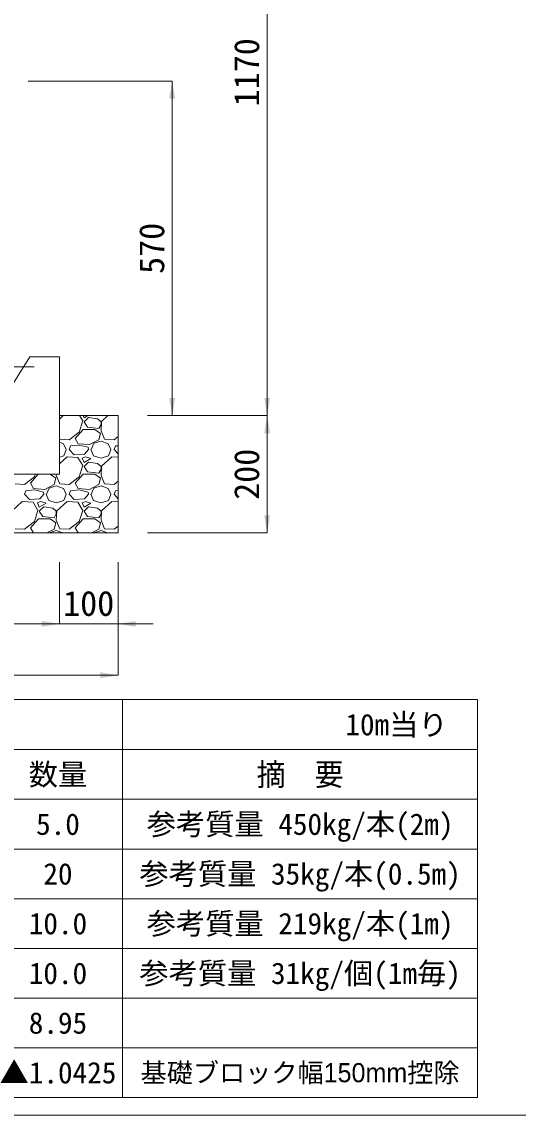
# Model space of a CAD drawing. Units: millimetres at full size. Extents: x 187207 to 255567, y 882048 to 905686.
# Drawn here: x 204354 to 205199, y 895648 to 897511 of the extents above; entities that cross this region are included whole.
import ezdxf
from ezdxf.enums import TextEntityAlignment as Align

# ---------------------------------------------------------------- set-up
doc = ezdxf.new("R2010")
doc.units = ezdxf.units.MM
doc.header["$LTSCALE"] = 20
for name, color, linetype, lineweight in [('Defpoints_3', 8, 'Continuous', 0), ('図枠', 5, 'Continuous', 13), ('基礎ブロック', 2, 'Continuous', 13), ('基礎材', 7, 'Continuous', 15), ('寸法・材料表', 7, 'Continuous', 13), ('寸法線', 7, 'Continuous', 13), ('ﾊｯﾁﾝｸﾞ', 7, 'Continuous', 5)]:
    doc.layers.add(name, color=color, linetype=linetype, lineweight=lineweight)
doc.styles.add('ＭＳ ゴシック', font='')
doc.styles.add('ＭＳ Ｐゴシック', font='')
doc.styles.get('ＭＳ ゴシック').set_extended_font_data('MS Gothic')
doc.styles.get('ＭＳ Ｐゴシック').set_extended_font_data('MS PGothic')

# ---------------------------------------------------------------- blocks, each defined once
blk = doc.blocks.new('filled_arrow')
at = {"color": 0, "linetype": 'Continuous', "lineweight": -2}
blk.add_solid([(7.5, 1.25), (0, 0), (7.5, -1.25)], dxfattribs=at)

msp = doc.modelspace()

# ---------------------------------------------------------------- linework, layer by layer
at = {"layer": 'Defpoints_3'}
for p, q in [((203164.72, 896356.41), (205130.03, 896356.41)), ((204525.03, 896356.41), (204525.03, 896271.23)), ((205130.03, 896356.41), (205130.03, 896271.23))]:
    msp.add_line(p, q, dxfattribs=at)
at = {"layer": '図枠'}
msp.add_line((194897.37, 895648.33), (214497.37, 895648.33), dxfattribs=at)
at = {"layer": '基礎ブロック'}
for p, q in [((204317.37, 896860.37), (204367.37, 896940.37)), ((204417.37, 896940.37), (204367.37, 896940.37)), ((204417.37, 896840.37), (204417.37, 896940.37)), ((204417.37, 896740.37), (204417.37, 896840.37)), ((203722.37, 896740.37), (204417.37, 896740.37))]:
    msp.add_line(p, q, dxfattribs=at)
at = {"layer": '基礎材'}
for p, q in [((204417.37, 896840.37), (204517.37, 896840.37)), ((204517.37, 896640.37), (204517.37, 896840.37)), ((203622.37, 896640.37), (204517.37, 896640.37))]:
    msp.add_line(p, q, dxfattribs=at)
at = {"layer": '寸法・材料表'}
for p, q in [((203164.72, 896271.23), (205130.03, 896271.23)), ((204525.03, 896271.23), (204525.03, 895678.33)), ((205130.03, 896271.23), (205130.03, 895678.33)), ((203164.72, 896186.53), (205130.03, 896186.53)), ((203164.72, 896101.83), (205130.03, 896101.83)), ((203164.72, 896017.13), (205130.03, 896017.13)), ((203164.72, 895932.43), (205130.03, 895932.43)), ((203164.72, 895847.73), (205130.03, 895847.73)), ((203527.72, 895763.03), (205130.03, 895763.03)), ((203164.72, 895678.33), (205130.03, 895678.33))]:
    msp.add_line(p, q, dxfattribs=at)
at = {"layer": '寸法線'}
for p, q in [((204771.44, 896840.37), (204771.44, 898010.37)), ((204364.37, 897410.37), (204609.7, 897410.37)), ((204609.7, 897410.37), (204609.7, 896840.37)), ((204184.37, 896923.36), (204374.37, 896923.36)), ((204567.37, 896840.37), (204771.44, 896840.37)), ((204567.37, 896840.37), (204609.7, 896840.37)), ((204567.37, 896840.37), (204771.44, 896840.37)), ((204771.44, 896840.37), (204771.44, 896640.37)), ((204567.37, 896640.37), (204771.44, 896640.37)), ((204417.37, 896590.37), (204417.37, 896485.43)), ((204417.37, 896590.37), (204417.37, 896485.43)), ((204517.37, 896590.37), (204517.37, 896485.43)), ((204517.37, 896590.37), (204517.37, 896397.93)), ((203722.37, 896485.43), (204417.37, 896485.43)), ((204357.37, 896485.43), (204577.37, 896485.43)), ((204517.37, 896397.93), (203622.37, 896397.93))]:
    msp.add_line(p, q, dxfattribs=at)
at = {"layer": 'ﾊｯﾁﾝｸﾞ'}
for p, q in [((204423.76, 896840.37), (204417.37, 896834.54)), ((204451.08, 896812.24), (204457.17, 896831.29)), ((204457.17, 896831.29), (204451.62, 896840.37)), ((204457.96, 896840.37), (204459.46, 896836.62)), ((204459.46, 896836.62), (204465.7, 896840.37)), ((204467.08, 896837.39), (204459.46, 896829.77)), ((204459.46, 896829.77), (204465.55, 896820.62)), ((204482.32, 896835.1), (204467.08, 896837.39)), ((204488.41, 896829.77), (204482.32, 896835.1)), ((204484.6, 896818.34), (204488.41, 896825.19)), ((204489.18, 896830.53), (204488.41, 896814.53)), ((204488.41, 896825.19), (204488.41, 896829.77)), ((204499.96, 896840.37), (204489.18, 896830.53)), ((204434.31, 896799.29), (204451.08, 896812.24)), ((204444.22, 896801.57), (204457.93, 896816.81)), ((204457.93, 896816.81), (204477.75, 896816.81)), ((204465.55, 896820.62), (204484.6, 896818.34)), ((204477.75, 896816.81), (204487.65, 896809.95)), ((204487.65, 896809.95), (204484.6, 896799.29)), ((204488.41, 896814.53), (204494.51, 896800.05)), ((204510.51, 896799.29), (204517.37, 896804.59)), ((204417.37, 896802.27), (204418.31, 896800.05)), ((204417.37, 896795.07), (204424.41, 896792.43)), ((204418.31, 896800.05), (204434.31, 896799.29)), ((204424.41, 896792.43), (204428.98, 896782.52)), ((204434.31, 896782.52), (204436.6, 896788.62)), ((204451.08, 896790.14), (204436.6, 896788.62)), ((204449.55, 896792.43), (204444.22, 896801.57)), ((204468.6, 896790.9), (204449.55, 896792.43)), ((204466.32, 896786.33), (204451.08, 896790.14)), ((204467.08, 896782.52), (204466.32, 896786.33)), ((204484.6, 896799.29), (204468.6, 896790.9)), ((204471.65, 896782.52), (204476.22, 896793.19)), ((204476.22, 896793.19), (204488.41, 896797)), ((204488.41, 896797), (204500.61, 896792.43)), ((204494.51, 896800.05), (204510.51, 896799.29)), ((204500.61, 896792.43), (204505.18, 896782.52)), ((204510.51, 896782.52), (204512.8, 896788.62)), ((204517.37, 896789.1), (204512.8, 896788.62)), ((204417.37, 896769.56), (204425.17, 896771.85)), ((204430.5, 896770.33), (204417.37, 896758.34)), ((204425.17, 896771.85), (204428.98, 896782.52)), ((204448.79, 896768.81), (204430.5, 896770.33)), ((204442.69, 896773.38), (204434.31, 896782.52)), ((204460.22, 896774.9), (204442.69, 896773.38)), ((204457.17, 896755.09), (204448.79, 896768.81)), ((204461.74, 896770.33), (204456.41, 896768.04)), ((204456.41, 896768.04), (204459.46, 896760.42)), ((204459.46, 896760.42), (204470.89, 896767.28)), ((204467.08, 896782.52), (204460.22, 896774.9)), ((204470.89, 896767.28), (204461.74, 896770.33)), ((204470.89, 896782.52), (204475.46, 896771.85)), ((204475.46, 896771.85), (204488.41, 896768.04)), ((204488.41, 896768.04), (204501.37, 896771.85)), ((204506.7, 896770.33), (204489.18, 896754.33)), ((204501.37, 896771.85), (204505.18, 896782.52)), ((204517.37, 896769.44), (204506.7, 896770.33)), ((204517.37, 896775.04), (204510.51, 896782.52)), ((204451.08, 896736.04), (204457.17, 896755.09)), ((204467.08, 896761.19), (204459.46, 896753.57)), ((204459.46, 896753.57), (204465.55, 896744.42)), ((204482.32, 896758.9), (204467.08, 896761.19)), ((204488.41, 896753.57), (204482.32, 896758.9)), ((204484.6, 896742.14), (204488.41, 896748.99)), ((204489.18, 896754.33), (204488.41, 896738.33)), ((204488.41, 896748.99), (204488.41, 896753.57)), ((204358.11, 896723.09), (204374.88, 896736.04)), ((204368.02, 896725.37), (204381.52, 896740.37)), ((204374.88, 896736.04), (204376.26, 896740.37)), ((204401.9, 896740.37), (204411.45, 896733.75)), ((204411.45, 896733.75), (204408.4, 896723.09)), ((204412.31, 896740.37), (204412.21, 896738.33)), ((204412.21, 896738.33), (204418.31, 896723.85)), ((204434.31, 896723.09), (204451.08, 896736.04)), ((204444.22, 896725.37), (204457.93, 896740.61)), ((204457.93, 896740.61), (204477.75, 896740.61)), ((204465.55, 896744.42), (204484.6, 896742.14)), ((204477.75, 896740.61), (204487.65, 896733.75)), ((204487.65, 896733.75), (204484.6, 896723.09)), ((204488.41, 896738.33), (204494.51, 896723.85)), ((204342.11, 896723.85), (204358.11, 896723.09)), ((204358.11, 896706.32), (204360.4, 896712.42)), ((204374.88, 896713.94), (204360.4, 896712.42)), ((204373.35, 896716.23), (204368.02, 896725.37)), ((204392.4, 896714.7), (204373.35, 896716.23)), ((204390.12, 896710.13), (204374.88, 896713.94)), ((204408.4, 896723.09), (204392.4, 896714.7)), ((204395.45, 896706.32), (204400.02, 896716.99)), ((204400.02, 896716.99), (204412.21, 896720.8)), ((204412.21, 896720.8), (204424.41, 896716.23)), ((204418.31, 896723.85), (204434.31, 896723.09)), ((204424.41, 896716.23), (204428.98, 896706.32)), ((204434.31, 896706.32), (204436.6, 896712.42)), ((204451.08, 896713.94), (204436.6, 896712.42)), ((204449.55, 896716.23), (204444.22, 896725.37)), ((204468.6, 896714.7), (204449.55, 896716.23)), ((204466.32, 896710.13), (204451.08, 896713.94)), ((204484.6, 896723.09), (204468.6, 896714.7)), ((204471.65, 896706.32), (204476.22, 896716.99)), ((204476.22, 896716.99), (204488.41, 896720.8)), ((204488.41, 896720.8), (204500.61, 896716.23)), ((204494.51, 896723.85), (204510.51, 896723.09)), ((204500.61, 896716.23), (204505.18, 896706.32)), ((204510.51, 896723.09), (204517.37, 896728.39)), ((204510.51, 896706.32), (204512.8, 896712.42)), ((204517.37, 896712.9), (204512.8, 896712.42)), ((204354.3, 896694.13), (204336.78, 896678.13)), ((204372.59, 896692.61), (204354.3, 896694.13)), ((204366.49, 896697.18), (204358.11, 896706.32)), ((204384.02, 896698.7), (204366.49, 896697.18)), ((204380.97, 896678.89), (204372.59, 896692.61)), ((204385.54, 896694.13), (204380.21, 896691.84)), ((204390.88, 896706.32), (204384.02, 896698.7)), ((204394.69, 896691.08), (204385.54, 896694.13)), ((204390.88, 896706.32), (204390.12, 896710.13)), ((204394.69, 896706.32), (204399.26, 896695.65)), ((204399.26, 896695.65), (204412.21, 896691.84)), ((204412.21, 896691.84), (204425.17, 896695.65)), ((204430.5, 896694.13), (204412.98, 896678.13)), ((204425.17, 896695.65), (204428.98, 896706.32)), ((204448.79, 896692.61), (204430.5, 896694.13)), ((204442.69, 896697.18), (204434.31, 896706.32)), ((204460.22, 896698.7), (204442.69, 896697.18)), ((204457.17, 896678.89), (204448.79, 896692.61)), ((204461.74, 896694.13), (204456.41, 896691.84)), ((204467.08, 896706.32), (204460.22, 896698.7)), ((204470.89, 896691.08), (204461.74, 896694.13)), ((204467.08, 896706.32), (204466.32, 896710.13)), ((204470.89, 896706.32), (204475.46, 896695.65)), ((204475.46, 896695.65), (204488.41, 896691.84)), ((204488.41, 896691.84), (204501.37, 896695.65)), ((204506.7, 896694.13), (204489.18, 896678.13)), ((204501.37, 896695.65), (204505.18, 896706.32)), ((204517.37, 896693.24), (204506.7, 896694.13)), ((204517.37, 896698.84), (204510.51, 896706.32)), ((204374.88, 896659.84), (204380.97, 896678.89)), ((204380.21, 896691.84), (204383.26, 896684.22)), ((204383.26, 896684.22), (204394.69, 896691.08)), ((204390.88, 896684.99), (204383.26, 896677.37)), ((204383.26, 896677.37), (204389.35, 896668.22)), ((204406.12, 896682.7), (204390.88, 896684.99)), ((204412.21, 896677.37), (204406.12, 896682.7)), ((204412.98, 896678.13), (204412.21, 896662.13)), ((204412.21, 896672.79), (204412.21, 896677.37)), ((204451.08, 896659.84), (204457.17, 896678.89)), ((204456.41, 896691.84), (204459.46, 896684.22)), ((204459.46, 896684.22), (204470.89, 896691.08)), ((204467.08, 896684.99), (204459.46, 896677.37)), ((204459.46, 896677.37), (204465.55, 896668.22)), ((204482.32, 896682.7), (204467.08, 896684.99)), ((204488.41, 896677.37), (204482.32, 896682.7)), ((204489.18, 896678.13), (204488.41, 896662.13)), ((204488.41, 896672.79), (204488.41, 896677.37)), ((204358.11, 896646.89), (204374.88, 896659.84)), ((204368.02, 896649.17), (204381.73, 896664.41)), ((204381.73, 896664.41), (204401.55, 896664.41)), ((204389.35, 896668.22), (204408.4, 896665.94)), ((204401.55, 896664.41), (204411.45, 896657.55)), ((204408.4, 896665.94), (204412.21, 896672.79)), ((204411.45, 896657.55), (204408.4, 896646.89)), ((204412.21, 896662.13), (204418.31, 896647.65)), ((204434.31, 896646.89), (204451.08, 896659.84)), ((204444.22, 896649.17), (204457.93, 896664.41)), ((204457.93, 896664.41), (204477.75, 896664.41)), ((204465.55, 896668.22), (204484.6, 896665.94)), ((204477.75, 896664.41), (204487.65, 896657.55)), ((204484.6, 896665.94), (204488.41, 896672.79)), ((204487.65, 896657.55), (204484.6, 896646.89)), ((204488.41, 896662.13), (204494.51, 896647.65)), ((204342.11, 896647.65), (204358.11, 896646.89)), ((204373.15, 896640.37), (204368.02, 896649.17)), ((204408.4, 896646.89), (204395.97, 896640.37)), ((204399.84, 896640.37), (204400.02, 896640.79)), ((204400.02, 896640.79), (204412.21, 896644.6)), ((204412.21, 896644.6), (204423.49, 896640.37)), ((204418.31, 896647.65), (204434.31, 896646.89)), ((204449.35, 896640.37), (204444.22, 896649.17)), ((204484.6, 896646.89), (204472.17, 896640.37)), ((204476.04, 896640.37), (204476.22, 896640.79)), ((204476.22, 896640.79), (204488.41, 896644.6)), ((204488.41, 896644.6), (204499.69, 896640.37)), ((204494.51, 896647.65), (204510.51, 896646.89)), ((204510.51, 896646.89), (204517.37, 896652.19))]:
    msp.add_line(p, q, dxfattribs=at)

# ---------------------------------------------------------------- block references
at = {"layer": '寸法線', "xscale": 4, "yscale": 4}
for p, rotation in [((204609.7, 897410.37), 270), ((204609.7, 896840.37), 90), ((204771.44, 896840.37), 90), ((204771.44, 896840.37), 270), ((204771.44, 896640.37), 90), ((204417.37, 896485.43), 180), ((204417.37, 896485.43), 180), ((204517.37, 896397.93), 180)]:
    msp.add_blockref('filled_arrow', p, dxfattribs=dict(at, rotation=rotation))
msp.add_blockref('filled_arrow', (204517.37, 896485.43), dxfattribs=at)

# ---------------------------------------------------------------- texts
at = {"layer": '寸法・材料表', "style": 'ＭＳ ゴシック'}
msp.add_text('10m当り\u3000', height=36.55, dxfattribs=at).set_placement((205128.86, 896313.82), align=Align.MIDDLE_RIGHT)
at = {"layer": '寸法・材料表'}
for s, height, style, p in [('数量', 36.55, 'ＭＳ ゴシック', (204415.03, 896228.88)), ('5.0', 36.55, 'ＭＳ ゴシック', (204415.03, 896144.18)), ('参考質量 450kg/本(2m)', 36.55, 'ＭＳ ゴシック', (204827.53, 896144.18)), ('20', 36.55, 'ＭＳ ゴシック', (204415.03, 896059.48)), ('参考質量 35kg/本(0.5m)', 36.55, 'ＭＳ ゴシック', (204827.53, 896059.48)), ('10.0', 36.55, 'ＭＳ ゴシック', (204415.03, 895974.78)), ('参考質量 219kg/本(1m)', 36.55, 'ＭＳ ゴシック', (204827.53, 895974.78)), ('参考質量 31kg/個(1m毎)', 36.55, 'ＭＳ ゴシック', (204827.53, 895890.08)), ('10.0', 36.55, 'ＭＳ ゴシック', (204415.03, 895890.08)), ('8.95', 36.55, 'ＭＳ ゴシック', (204415.03, 895805.38)), ('▲1.0425', 36.55, 'ＭＳ ゴシック', (204415.03, 895720.68)), ('基礎ブロック幅150mm控除', 32.66, 'ＭＳ Ｐゴシック', (204827.53, 895720.68))]:
    msp.add_text(s, height=height, dxfattribs=dict(at, style=style)).set_placement(p, align=Align.MIDDLE_CENTER)
at = {"layer": '寸法・材料表', "style": 'ＭＳ Ｐゴシック', "width": 0.95}
msp.add_text('摘\u3000要', height=38.1, dxfattribs=at).set_placement((204827.53, 896228.88), align=Align.MIDDLE_CENTER)
at = {"layer": '寸法線', "style": 'ＭＳ ゴシック'}
for s, p in [('1170', (204736.44, 897425.37)), ('570', (204574.7, 897125.37)), ('200', (204736.44, 896740.37))]:
    msp.add_text(s, height=42.72, rotation=90, dxfattribs=at).set_placement(p, align=Align.MIDDLE_CENTER)
msp.add_text('100', height=42.72, dxfattribs=at).set_placement((204467.37, 896520.43), align=Align.MIDDLE_CENTER)

doc.saveas('drawing.dxf')
